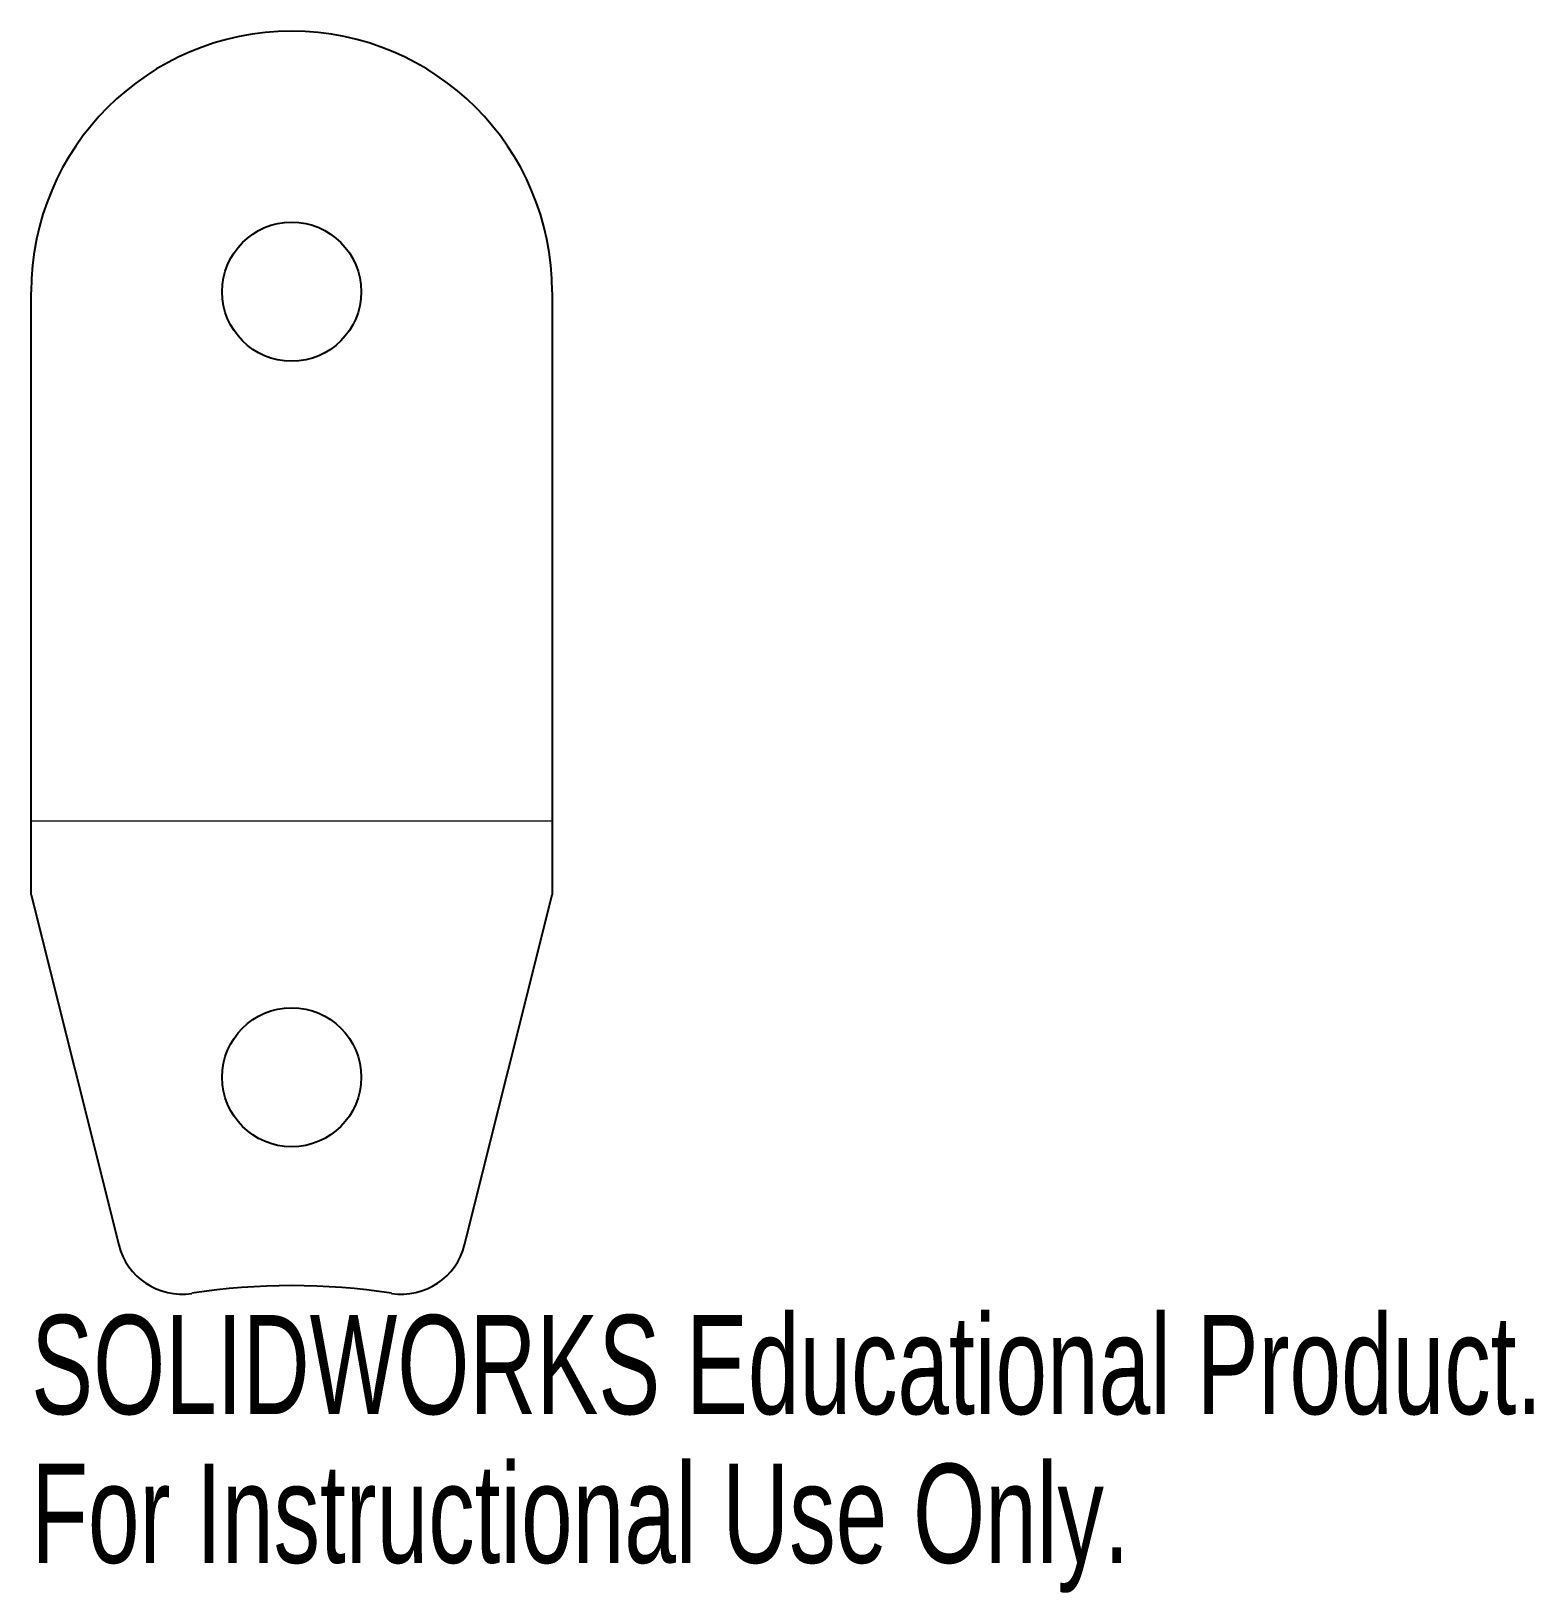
# Model space of a CAD drawing. Header units: inches. Extents: x -0.5 to 2.38, y 0.66 to 3.66.
import ezdxf

# ---------------------------------------------------------------- set-up
doc = ezdxf.new("R2010")
doc.units = ezdxf.units.IN
doc.header["$MEASUREMENT"] = 0
doc.styles.add('SLDTEXTSTYLE0', font='TXT', dxfattribs={"width": 0.7})

msp = doc.modelspace()

# ---------------------------------------------------------------- linework, layer by layer
at = {"color": 7, "linetype": 'Continuous', "lineweight": 25}
for p, q in [((-0.5, 2), (-0.5, 3.1577)), ((0.5, 3.1577), (0.5, 2)), ((-0.5, 2), (-0.3321, 1.3284)), ((0.3321, 1.3284), (0.5, 2))]:
    msp.add_line(p, q, dxfattribs=at)
at = {"color": 8, "linetype": 'Continuous', "lineweight": 0}
msp.add_line((0.5, 2.1414), (-0.5, 2.1414), dxfattribs=at)
at = {"color": 7, "linetype": 'Continuous', "lineweight": 25}
for centre in [(0, 3.1577), (0, 1.65)]:
    msp.add_circle(centre, 0.1335, dxfattribs=at)
for centre, radius, start, end in [((0, 3.1577), 0.5, 0, 180), ((-0.2108, 1.3587), 0.125, 194.0362, 278.8203), ((0.2108, 1.3587), 0.125, 261.1797, 345.9638), ((0, 0), 1.25, 81.1797, 98.8203)]:
    msp.add_arc(centre, radius, start, end, dxfattribs=at)

# ---------------------------------------------------------------- texts
at = {"color": 7, "linetype": 'Continuous', "char_height": 0.1903, "attachment_point": 1, "style": 'SLDTEXTSTYLE0'}
for s, insert in [('SOLIDWORKS Educational Product.', (-0.5, 1.1936)), ('For Instructional Use Only.', (-0.5, 0.9081))]:
    msp.add_mtext(s, dxfattribs=dict(at, insert=insert))

doc.saveas('drawing.dxf')
